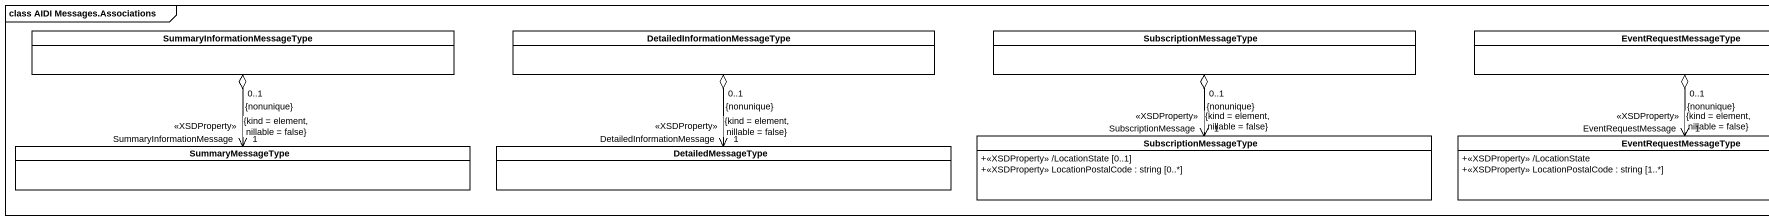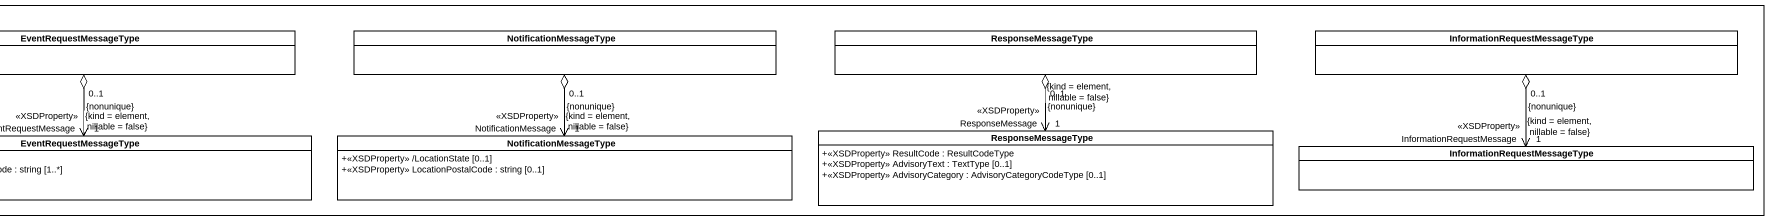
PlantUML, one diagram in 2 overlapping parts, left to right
@startuml
mainframe class AIDI Messages.Associations
hide circle
hide empty members
skinparam classAttributeIconSize 0
class "SummaryInformationMessageType" as SummaryInformationMessageTyp
class "DetailedInformationMessageType" as DetailedInformationMessageTy
class SubscriptionMessageType
class EventRequestMessageType
class NotificationMessageType
class ResponseMessageType
class "InformationRequestMessageType" as InformationRequestMessageTyp
class SummaryMessageType
class DetailedMessageType
class "SubscriptionMessageType" as SubscriptionMessageType_2 {
  +<<XSDProperty>> /LocationState [0..1]
  +<<XSDProperty>> LocationPostalCode : string [0..*]
}
class "EventRequestMessageType" as EventRequestMessageType_2 {
  +<<XSDProperty>> /LocationState
  +<<XSDProperty>> LocationPostalCode : string [1..*]
}
class "NotificationMessageType" as NotificationMessageType_2 {
  +<<XSDProperty>> /LocationState [0..1]
  +<<XSDProperty>> LocationPostalCode : string [0..1]
}
class "ResponseMessageType" as ResponseMessageType_2 {
  +<<XSDProperty>> ResultCode : ResultCodeType
  +<<XSDProperty>> AdvisoryText : TextType [0..1]
  +<<XSDProperty>> AdvisoryCategory : AdvisoryCategoryCodeType [0..1]
}
class "InformationRequestMessageType" as InformationRequestMessageTyp_2
SummaryInformationMessageTyp "0..1\n{nonunique}" o--> "SummaryInformationMessage\n<<XSDProperty>>\n1\n{kind = element, nillable = false}" SummaryMessageType
DetailedInformationMessageTy "0..1\n{nonunique}" o--> "DetailedInformationMessage\n<<XSDProperty>>\n1\n{kind = element, nillable = false}" DetailedMessageType
SubscriptionMessageType "0..1\n{nonunique}" o--> "SubscriptionMessage\n<<XSDProperty>>\n1\n{kind = element, nillable = false}" SubscriptionMessageType_2
EventRequestMessageType "0..1\n{nonunique}" o--> "EventRequestMessage\n<<XSDProperty>>\n1\n{kind = element, nillable = false}" EventRequestMessageType_2
NotificationMessageType "0..1\n{nonunique}" o--> "NotificationMessage\n<<XSDProperty>>\n1\n{kind = element, nillable = false}" NotificationMessageType_2
ResponseMessageType "0..1\n{nonunique}" o--> "ResponseMessage\n<<XSDProperty>>\n1\n{kind = element, nillable = false}" ResponseMessageType_2
InformationRequestMessageTyp "0..1\n{nonunique}" o--> "InformationRequestMessage\n<<XSDProperty>>\n1\n{kind = element, nillable = false}" InformationRequestMessageTyp_2
@enduml
